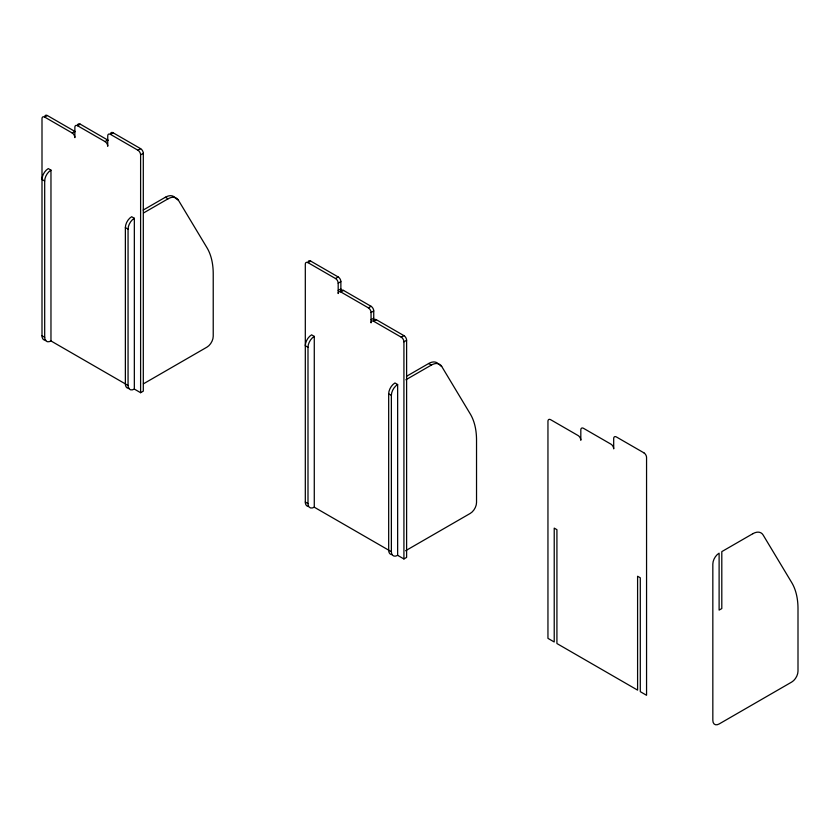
<?xml version="1.0" encoding="UTF-8"?>
<svg xmlns="http://www.w3.org/2000/svg" width="840" height="840" viewBox="0 0 840 840"><rect width="100%" height="100%" fill="white"/><g stroke="black" fill="none" stroke-linecap="round" stroke-linejoin="round"><path stroke-width="1.26" d="M45.874 340.221A8.873 5.124 -60 0 1 42 335.769L42 118.65A3.801 2.195 60 0 1 44.688 117.096L47.376 115.542L74.865 131.418A3.801 2.195 60 0 1 75.222 131.649M108.087 140.27A3.801 2.195 60 0 0 107.74 140.049L80.252 124.173L77.564 125.727A3.801 2.195 60 0 0 74.865 127.281L74.865 137.624A3.801 2.195 60 0 0 72.177 132.972L44.688 117.096M72.177 132.972L74.865 131.418M77.648 124.971A3.801 2.195 60 0 0 77.564 125.727L105.052 141.593A3.801 2.195 60 0 1 107.74 146.255L107.74 135.902A3.801 2.195 60 0 1 110.428 134.347L113.117 132.793L140.606 148.669A3.801 2.195 60 0 1 143.304 153.332L143.304 391.146L140.606 392.7L134.337 389.078A8.873 5.124 -60 0 1 128.058 385.455L50.967 340.945A8.873 5.124 -60 0 1 44.688 337.323L42 335.769M105.052 141.593L107.74 140.049M110.428 134.347L137.917 150.224L140.606 148.669M140.606 392.7L140.606 154.886L143.304 153.332M143.199 210.053L165.375 197.253A16.37 9.45 -60 0 1 175.665 198.555M143.672 212.888L168.063 198.807A16.37 9.45 -60 0 1 178.353 200.109L206.945 247.684A79.936 46.148 -60 0 1 213.224 273.956L213.224 336.284A8.873 5.124 -60 0 1 206.945 347.151L143.409 383.838M308.448 506.489A8.873 5.124 -60 0 1 305.308 502.026L305.308 264.201A3.801 2.195 60 0 1 307.996 262.647L310.695 261.093L338.184 276.969A3.801 2.195 60 0 1 340.872 281.631L340.872 290.945M307.996 262.647L335.496 278.523L338.184 276.969M373.737 320.271L373.737 310.957A3.801 2.195 60 0 0 371.049 306.296L343.56 290.43L340.872 291.984A3.801 2.195 60 0 0 338.184 293.528L338.184 283.185L340.872 281.631M338.184 290.43L340.872 288.876M340.872 291.984L368.361 307.85L371.049 306.296M305.308 502.026L307.996 503.58A8.873 5.124 -60 0 0 314.276 507.203L391.367 551.712A8.873 5.124 -60 0 0 397.645 555.335L403.925 558.957L406.613 557.403L406.613 340.284A3.801 2.195 60 0 0 403.925 335.632L376.435 319.756L373.737 321.31A3.801 2.195 60 0 0 371.049 322.865L371.049 312.512L373.737 310.957M371.049 319.756L373.737 318.203M373.737 321.31L401.237 337.176L403.925 335.632M403.925 558.957L403.925 341.838L406.613 340.284M406.518 376.31L428.683 363.51A16.37 9.45 -60 0 1 438.449 364.056M405.878 379.774L431.372 365.064A16.37 9.45 -60 0 1 441.672 366.366L470.264 413.942A79.936 46.148 -60 0 1 476.532 440.213L476.532 502.541A8.873 5.124 -60 0 1 470.264 513.408L405.584 550.746M176.568 199.07L178.353 200.109M165.375 197.253L168.063 198.807M439.877 365.327L441.672 366.366M428.683 363.51L431.372 365.064M50.967 340.945L50.967 170.142L48.279 168.588A8.873 5.124 -60 0 0 42 179.456L44.688 181.01L44.688 337.323M134.337 389.078L134.337 218.274L131.649 216.72A8.873 5.124 -60 0 0 125.37 227.598L125.37 383.901A8.873 5.124 -60 0 0 129.245 388.364M314.276 507.203L314.276 336.399L311.588 334.845A8.873 5.124 -60 0 0 305.308 345.713L307.996 347.267L307.996 503.58M397.645 555.335L397.645 384.531L394.957 382.977A8.873 5.124 -60 0 0 388.679 393.844L388.679 550.158A8.873 5.124 -60 0 0 391.818 554.621M125.37 227.598L128.058 229.142L128.058 385.455M388.679 393.844L391.367 395.399L391.367 551.712M391.367 395.399A8.873 5.124 -60 0 1 397.645 384.531M401.237 337.176A3.801 2.195 60 0 1 403.925 341.838M373.832 320.555A3.801 2.195 60 0 1 376.435 319.756M341.072 290.913A3.801 2.195 60 0 1 343.56 290.43M308.207 261.576A3.801 2.195 60 0 1 310.695 261.093M335.496 278.523A3.801 2.195 60 0 1 338.184 283.185M368.361 307.85A3.801 2.195 60 0 1 371.049 312.512M307.996 347.267A8.873 5.124 -60 0 1 314.276 336.399M44.782 116.351A3.801 2.195 60 0 1 47.376 115.542M77.763 124.656A3.801 2.195 60 0 1 80.252 124.173M110.786 133.004A3.801 2.195 60 0 1 113.117 132.793M137.917 150.224A3.801 2.195 60 0 1 140.606 154.886M128.058 229.142A8.873 5.124 -60 0 1 134.337 218.274M44.688 181.01A8.873 5.124 -60 0 1 50.967 170.142M752.84 533.705L721.802 551.618L721.802 608.559L719.114 610.102L719.114 553.172A8.873 5.124 -60 0 0 712.835 564.039L712.835 720.352A8.873 5.124 -60 0 0 719.114 723.975L791.721 682.049A8.873 5.124 -60 0 0 798 671.181L798 608.853A79.936 46.148 -60 0 0 791.721 582.582L763.13 535.006A16.37 9.45 -60 0 0 752.84 533.705M643.871 452.812L616.381 436.947A3.801 2.195 60 0 0 613.694 438.501L613.694 448.854A3.801 2.195 60 0 0 611.005 444.192L583.506 428.316A3.801 2.195 60 0 0 580.818 429.87L580.818 440.223A3.801 2.195 60 0 0 578.13 435.561L550.641 419.695A3.801 2.195 60 0 0 547.953 421.25L547.953 638.358L554.222 641.981L554.222 528.119L556.92 529.673L556.92 643.534L637.591 690.123L637.591 576.25L640.29 577.804L640.29 691.667L646.558 695.289L646.558 457.475A3.801 2.195 60 0 0 643.871 452.812"/></g></svg>
